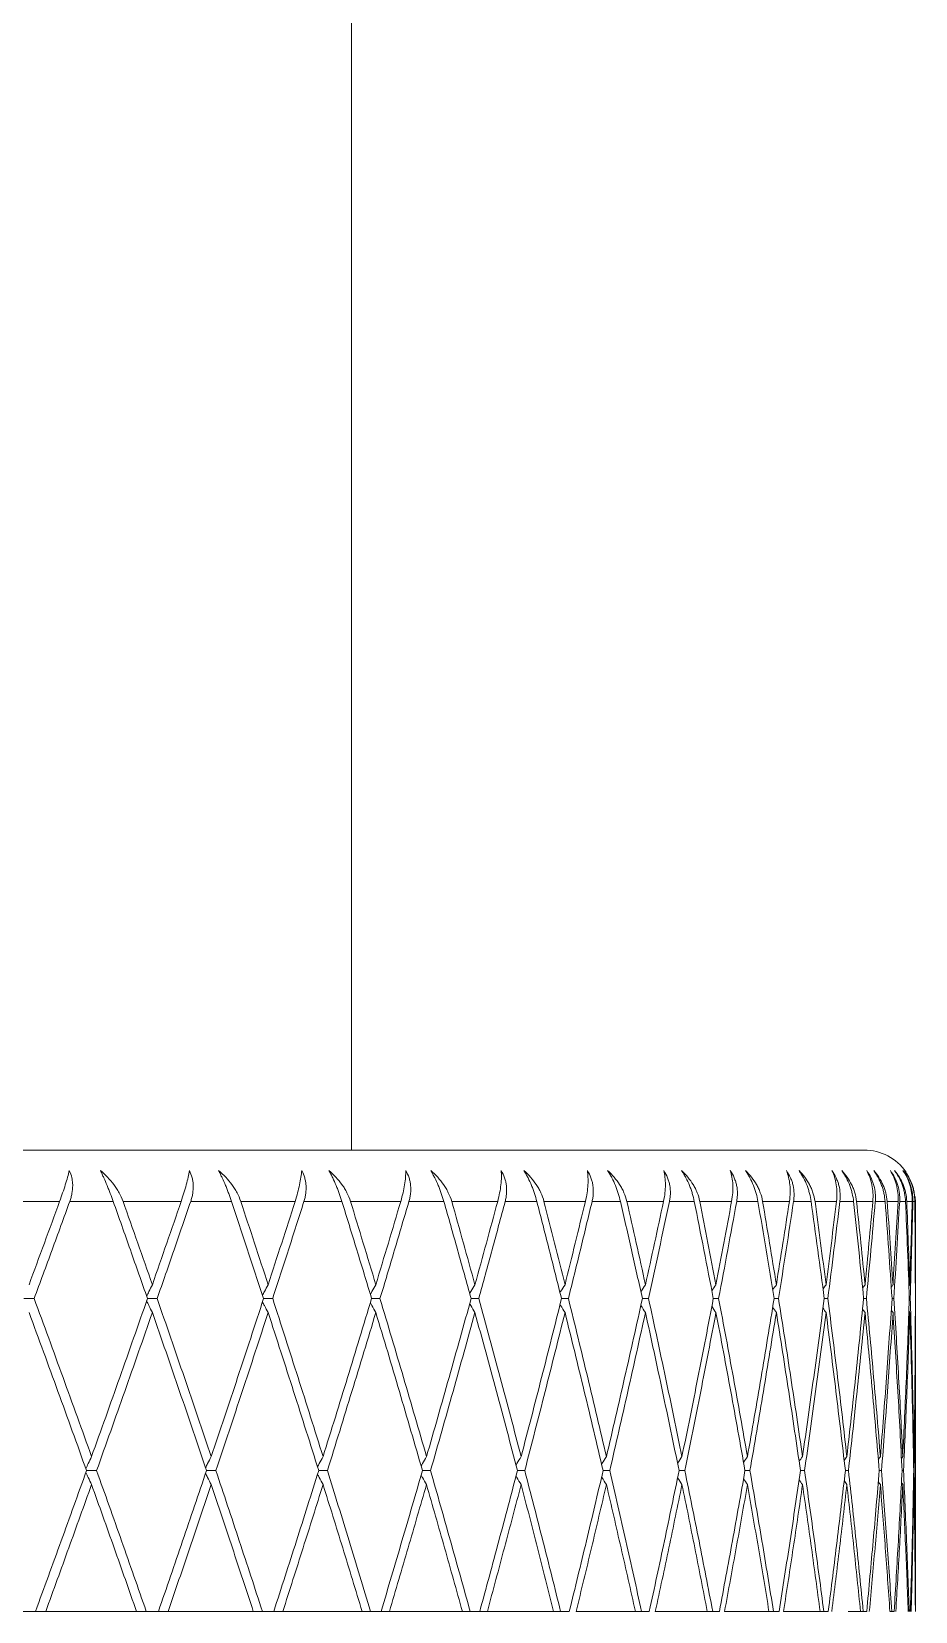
# Model space of a CAD drawing. Extents: x 1661 to 2451, y 0 to 579.
# Drawn here: x 2181.03 to 2189.65, y 273.28 to 288.69 of the extents above; entities that cross this region are included whole.
import ezdxf

# ---------------------------------------------------------------- set-up
doc = ezdxf.new("R2010")
doc.units = 0
doc.header["$LTSCALE"] = 10
doc.header["$MEASUREMENT"] = 0
doc.layers.add('1', color=7, linetype='CONTINUOUS')

msp = doc.modelspace()

# ---------------------------------------------------------------- linework, layer by layer
at = {"layer": '1', "color": 7, "linetype": 'Continuous', "lineweight": 18}
for p, q in [((2184.149, 277.781), (2184.149, 425.281)), ((2189.149, 277.781), (2145.149, 277.781)), ((2189.649, 276.468), (2189.649, 277.281)), ((2189.599, 276.332), (2189.59, 276.332)), ((2189.649, 273.281), (2189.649, 276.196)), ((2189.636, 274.791), (2189.631, 274.784)), ((2189.633, 274.654), (2189.638, 274.654)), ((2189.636, 274.518), (2189.631, 274.525)), ((2181.065, 273.281), (2180.939, 273.281)), ((2182.05, 273.281), (2181.165, 273.281)), ((2182.264, 273.281), (2182.145, 273.281)), ((2183.19, 273.281), (2182.358, 273.281)), ((2183.39, 273.281), (2183.279, 273.281)), ((2184.251, 273.281), (2183.478, 273.281)), ((2184.437, 273.281), (2184.334, 273.281)), ((2185.23, 273.281), (2184.518, 273.281)), ((2185.399, 273.281), (2185.305, 273.281)), ((2186.12, 273.281), (2185.474, 273.281)), ((2186.273, 273.281), (2186.188, 273.281)), ((2186.918, 273.281), (2186.34, 273.281)), ((2187.053, 273.281), (2186.978, 273.281)), ((2187.619, 273.281), (2187.112, 273.281)), ((2187.737, 273.281), (2187.672, 273.281)), ((2188.221, 273.281), (2187.788, 273.281)), ((2188.32, 273.281), (2188.265, 273.281)), ((2188.72, 273.281), (2188.363, 273.281)), ((2188.8, 273.281), (2188.756, 273.281)), ((2189.114, 273.281), (2188.993, 273.281)), ((2189.174, 273.281), (2189.141, 273.281)), ((2189.442, 273.281), (2189.419, 273.281))]:
    msp.add_line(p, q, dxfattribs=at)
for start, end in [(34.8342, 90), (0, 5.085)]:
    msp.add_arc((2189.149, 277.281), 0.5, start, end, dxfattribs=at)
for points, knots in [([(2181.3, 277.281), (2181.311, 277.31), (2181.321, 277.338), (2181.339, 277.392), (2181.348, 277.418), (2181.364, 277.469), (2181.371, 277.493), (2181.384, 277.539), (2181.39, 277.56), (2181.395, 277.581)], [0, 0, 0, 0, 0.25, 0.25, 0.5, 0.5, 0.75, 0.75, 1, 1, 1, 1]), ([(2181.395, 277.581), (2181.406, 277.558), (2181.414, 277.535), (2181.422, 277.498), (2181.424, 277.486), (2181.427, 277.461), (2181.428, 277.448), (2181.428, 277.409), (2181.425, 277.383), (2181.418, 277.345), (2181.415, 277.332), (2181.408, 277.306), (2181.404, 277.293), (2181.399, 277.281)], [0, 0, 0, 0, 0.25, 0.25, 0.375, 0.375, 0.5, 0.5, 0.75, 0.75, 0.875, 0.875, 1, 1, 1, 1]), ([(2181.823, 277.281), (2181.814, 277.306), (2181.804, 277.332), (2181.79, 277.37), (2181.785, 277.383), (2181.774, 277.409), (2181.769, 277.422), (2181.753, 277.461), (2181.743, 277.486), (2181.726, 277.522), (2181.721, 277.534), (2181.71, 277.558), (2181.705, 277.569), (2181.699, 277.581)], [0, 0, 0, 0, 0.25, 0.25, 0.375, 0.375, 0.5, 0.5, 0.75, 0.75, 0.875, 0.875, 1, 1, 1, 1]), ([(2181.699, 277.581), (2181.724, 277.56), (2181.747, 277.539), (2181.791, 277.493), (2181.811, 277.469), (2181.839, 277.432), (2181.848, 277.419), (2181.865, 277.392), (2181.874, 277.379), (2181.896, 277.338), (2181.909, 277.31), (2181.919, 277.281)], [0, 0, 0, 0, 0.25, 0.25, 0.5, 0.5, 0.625, 0.625, 0.75, 0.75, 1, 1, 1, 1]), ([(2182.486, 277.281), (2182.496, 277.31), (2182.505, 277.338), (2182.522, 277.392), (2182.529, 277.418), (2182.543, 277.469), (2182.549, 277.493), (2182.559, 277.539), (2182.563, 277.56), (2182.567, 277.581)], [0, 0, 0, 0, 0.25, 0.25, 0.5, 0.5, 0.75, 0.75, 1, 1, 1, 1]), ([(2182.567, 277.581), (2182.578, 277.558), (2182.587, 277.535), (2182.597, 277.498), (2182.599, 277.486), (2182.602, 277.461), (2182.604, 277.448), (2182.605, 277.409), (2182.603, 277.383), (2182.597, 277.345), (2182.594, 277.332), (2182.587, 277.306), (2182.584, 277.293), (2182.579, 277.281)], [0, 0, 0, 0, 0.25, 0.25, 0.375, 0.375, 0.5, 0.5, 0.75, 0.75, 0.875, 0.875, 1, 1, 1, 1]), ([(2182.977, 277.281), (2182.969, 277.306), (2182.959, 277.332), (2182.945, 277.37), (2182.94, 277.383), (2182.93, 277.409), (2182.925, 277.422), (2182.909, 277.461), (2182.898, 277.486), (2182.881, 277.522), (2182.875, 277.534), (2182.864, 277.558), (2182.858, 277.569), (2182.852, 277.581)], [0, 0, 0, 0, 0.25, 0.25, 0.375, 0.375, 0.5, 0.5, 0.75, 0.75, 0.875, 0.875, 1, 1, 1, 1]), ([(2182.852, 277.581), (2182.876, 277.56), (2182.899, 277.539), (2182.943, 277.493), (2182.963, 277.469), (2182.99, 277.432), (2182.999, 277.419), (2183.016, 277.392), (2183.024, 277.379), (2183.045, 277.338), (2183.058, 277.31), (2183.067, 277.281)], [0, 0, 0, 0, 0.25, 0.25, 0.5, 0.5, 0.625, 0.625, 0.75, 0.75, 1, 1, 1, 1]), ([(2183.597, 277.281), (2183.607, 277.31), (2183.615, 277.338), (2183.629, 277.392), (2183.636, 277.418), (2183.647, 277.469), (2183.651, 277.493), (2183.658, 277.539), (2183.661, 277.56), (2183.663, 277.581)], [0, 0, 0, 0, 0.25, 0.25, 0.5, 0.5, 0.75, 0.75, 1, 1, 1, 1]), ([(2183.663, 277.581), (2183.675, 277.558), (2183.685, 277.535), (2183.695, 277.498), (2183.698, 277.486), (2183.702, 277.461), (2183.704, 277.448), (2183.706, 277.409), (2183.705, 277.383), (2183.7, 277.345), (2183.697, 277.332), (2183.692, 277.306), (2183.688, 277.293), (2183.684, 277.281)], [0, 0, 0, 0, 0.25, 0.25, 0.375, 0.375, 0.5, 0.5, 0.75, 0.75, 0.875, 0.875, 1, 1, 1, 1]), ([(2184.054, 277.281), (2184.046, 277.306), (2184.038, 277.332), (2184.024, 277.37), (2184.019, 277.383), (2184.009, 277.409), (2184.003, 277.422), (2183.987, 277.461), (2183.976, 277.486), (2183.959, 277.522), (2183.953, 277.534), (2183.94, 277.558), (2183.934, 277.569), (2183.928, 277.581)], [0, 0, 0, 0, 0.25, 0.25, 0.375, 0.375, 0.5, 0.5, 0.75, 0.75, 0.875, 0.875, 1, 1, 1, 1]), ([(2183.928, 277.581), (2183.952, 277.56), (2183.975, 277.539), (2184.017, 277.493), (2184.037, 277.469), (2184.064, 277.432), (2184.073, 277.419), (2184.089, 277.392), (2184.096, 277.379), (2184.117, 277.338), (2184.129, 277.31), (2184.138, 277.281)], [0, 0, 0, 0, 0.25, 0.25, 0.5, 0.5, 0.625, 0.625, 0.75, 0.75, 1, 1, 1, 1]), ([(2184.628, 277.281), (2184.637, 277.31), (2184.644, 277.338), (2184.657, 277.392), (2184.662, 277.418), (2184.67, 277.469), (2184.673, 277.493), (2184.677, 277.539), (2184.678, 277.56), (2184.678, 277.581)], [0, 0, 0, 0, 0.25, 0.25, 0.5, 0.5, 0.75, 0.75, 1, 1, 1, 1]), ([(2184.678, 277.581), (2184.691, 277.558), (2184.702, 277.535), (2184.714, 277.498), (2184.717, 277.486), (2184.722, 277.461), (2184.724, 277.448), (2184.727, 277.409), (2184.727, 277.383), (2184.722, 277.345), (2184.72, 277.332), (2184.715, 277.306), (2184.712, 277.293), (2184.708, 277.281)], [0, 0, 0, 0, 0.25, 0.25, 0.375, 0.375, 0.5, 0.5, 0.75, 0.75, 0.875, 0.875, 1, 1, 1, 1]), ([(2185.049, 277.281), (2185.041, 277.306), (2185.033, 277.332), (2185.02, 277.37), (2185.015, 277.383), (2185.005, 277.409), (2185, 277.422), (2184.984, 277.461), (2184.973, 277.486), (2184.954, 277.522), (2184.948, 277.534), (2184.935, 277.558), (2184.929, 277.569), (2184.922, 277.581)], [0, 0, 0, 0, 0.25, 0.25, 0.375, 0.375, 0.5, 0.5, 0.75, 0.75, 0.875, 0.875, 1, 1, 1, 1]), ([(2184.922, 277.581), (2184.946, 277.56), (2184.969, 277.539), (2185.01, 277.493), (2185.029, 277.469), (2185.055, 277.432), (2185.064, 277.419), (2185.079, 277.392), (2185.086, 277.379), (2185.106, 277.338), (2185.117, 277.31), (2185.126, 277.281)], [0, 0, 0, 0, 0.25, 0.25, 0.5, 0.5, 0.625, 0.625, 0.75, 0.75, 1, 1, 1, 1]), ([(2185.574, 277.281), (2185.582, 277.31), (2185.588, 277.338), (2185.599, 277.392), (2185.602, 277.418), (2185.608, 277.469), (2185.61, 277.493), (2185.611, 277.539), (2185.61, 277.56), (2185.608, 277.581)], [0, 0, 0, 0, 0.25, 0.25, 0.5, 0.5, 0.75, 0.75, 1, 1, 1, 1]), ([(2185.608, 277.581), (2185.622, 277.558), (2185.633, 277.535), (2185.646, 277.498), (2185.65, 277.486), (2185.655, 277.461), (2185.658, 277.448), (2185.662, 277.409), (2185.662, 277.383), (2185.659, 277.345), (2185.658, 277.332), (2185.653, 277.306), (2185.65, 277.293), (2185.647, 277.281)], [0, 0, 0, 0, 0.25, 0.25, 0.375, 0.375, 0.5, 0.5, 0.75, 0.75, 0.875, 0.875, 1, 1, 1, 1]), ([(2185.956, 277.281), (2185.949, 277.306), (2185.942, 277.332), (2185.929, 277.37), (2185.924, 277.383), (2185.915, 277.409), (2185.91, 277.422), (2185.894, 277.461), (2185.882, 277.486), (2185.864, 277.522), (2185.857, 277.534), (2185.844, 277.558), (2185.837, 277.569), (2185.83, 277.581)], [0, 0, 0, 0, 0.25, 0.25, 0.375, 0.375, 0.5, 0.5, 0.75, 0.75, 0.875, 0.875, 1, 1, 1, 1]), ([(2185.83, 277.581), (2185.854, 277.56), (2185.875, 277.539), (2185.916, 277.493), (2185.934, 277.469), (2185.959, 277.432), (2185.967, 277.419), (2185.982, 277.392), (2185.989, 277.379), (2186.008, 277.338), (2186.018, 277.31), (2186.026, 277.281)], [0, 0, 0, 0, 0.25, 0.25, 0.5, 0.5, 0.625, 0.625, 0.75, 0.75, 1, 1, 1, 1]), ([(2186.43, 277.281), (2186.437, 277.31), (2186.442, 277.338), (2186.451, 277.392), (2186.453, 277.418), (2186.456, 277.469), (2186.456, 277.493), (2186.454, 277.539), (2186.452, 277.56), (2186.449, 277.581)], [0, 0, 0, 0, 0.25, 0.25, 0.5, 0.5, 0.75, 0.75, 1, 1, 1, 1]), ([(2186.449, 277.581), (2186.463, 277.558), (2186.475, 277.535), (2186.489, 277.498), (2186.493, 277.486), (2186.499, 277.461), (2186.502, 277.448), (2186.507, 277.409), (2186.508, 277.383), (2186.506, 277.345), (2186.505, 277.332), (2186.501, 277.306), (2186.498, 277.293), (2186.495, 277.281)], [0, 0, 0, 0, 0.25, 0.25, 0.375, 0.375, 0.5, 0.5, 0.75, 0.75, 0.875, 0.875, 1, 1, 1, 1]), ([(2186.772, 277.281), (2186.766, 277.306), (2186.759, 277.332), (2186.747, 277.37), (2186.742, 277.383), (2186.733, 277.409), (2186.728, 277.422), (2186.712, 277.461), (2186.7, 277.486), (2186.682, 277.522), (2186.675, 277.534), (2186.661, 277.558), (2186.654, 277.569), (2186.647, 277.581)], [0, 0, 0, 0, 0.25, 0.25, 0.375, 0.375, 0.5, 0.5, 0.75, 0.75, 0.875, 0.875, 1, 1, 1, 1]), ([(2186.647, 277.581), (2186.67, 277.56), (2186.691, 277.539), (2186.73, 277.493), (2186.748, 277.469), (2186.772, 277.432), (2186.78, 277.419), (2186.794, 277.392), (2186.8, 277.379), (2186.818, 277.338), (2186.827, 277.31), (2186.834, 277.281)], [0, 0, 0, 0, 0.25, 0.25, 0.5, 0.5, 0.625, 0.625, 0.75, 0.75, 1, 1, 1, 1]), ([(2187.192, 277.281), (2187.198, 277.31), (2187.203, 277.338), (2187.209, 277.392), (2187.21, 277.418), (2187.21, 277.469), (2187.209, 277.493), (2187.204, 277.539), (2187.2, 277.56), (2187.195, 277.581)], [0, 0, 0, 0, 0.25, 0.25, 0.5, 0.5, 0.75, 0.75, 1, 1, 1, 1]), ([(2187.195, 277.581), (2187.21, 277.558), (2187.222, 277.535), (2187.237, 277.498), (2187.241, 277.486), (2187.248, 277.461), (2187.251, 277.448), (2187.258, 277.409), (2187.26, 277.383), (2187.259, 277.345), (2187.258, 277.332), (2187.254, 277.306), (2187.252, 277.293), (2187.25, 277.281)], [0, 0, 0, 0, 0.25, 0.25, 0.375, 0.375, 0.5, 0.5, 0.75, 0.75, 0.875, 0.875, 1, 1, 1, 1]), ([(2187.492, 277.281), (2187.487, 277.306), (2187.481, 277.332), (2187.469, 277.37), (2187.465, 277.383), (2187.456, 277.409), (2187.451, 277.422), (2187.435, 277.461), (2187.424, 277.486), (2187.404, 277.522), (2187.398, 277.534), (2187.384, 277.558), (2187.376, 277.569), (2187.369, 277.581)], [0, 0, 0, 0, 0.25, 0.25, 0.375, 0.375, 0.5, 0.5, 0.75, 0.75, 0.875, 0.875, 1, 1, 1, 1]), ([(2187.369, 277.581), (2187.391, 277.56), (2187.411, 277.539), (2187.449, 277.493), (2187.466, 277.469), (2187.489, 277.432), (2187.496, 277.419), (2187.509, 277.392), (2187.515, 277.379), (2187.532, 277.338), (2187.54, 277.31), (2187.546, 277.281)], [0, 0, 0, 0, 0.25, 0.25, 0.5, 0.5, 0.625, 0.625, 0.75, 0.75, 1, 1, 1, 1]), ([(2187.856, 277.281), (2187.862, 277.31), (2187.865, 277.338), (2187.869, 277.392), (2187.869, 277.418), (2187.867, 277.469), (2187.864, 277.493), (2187.856, 277.539), (2187.85, 277.56), (2187.843, 277.581)], [0, 0, 0, 0, 0.25, 0.25, 0.5, 0.5, 0.75, 0.75, 1, 1, 1, 1]), ([(2187.843, 277.581), (2187.859, 277.558), (2187.872, 277.535), (2187.887, 277.498), (2187.892, 277.486), (2187.9, 277.461), (2187.903, 277.448), (2187.911, 277.409), (2187.913, 277.383), (2187.913, 277.345), (2187.912, 277.332), (2187.91, 277.306), (2187.908, 277.293), (2187.906, 277.281)], [0, 0, 0, 0, 0.25, 0.25, 0.375, 0.375, 0.5, 0.5, 0.75, 0.75, 0.875, 0.875, 1, 1, 1, 1]), ([(2188.113, 277.281), (2188.109, 277.306), (2188.103, 277.332), (2188.092, 277.37), (2188.088, 277.383), (2188.079, 277.409), (2188.075, 277.422), (2188.059, 277.461), (2188.048, 277.486), (2188.028, 277.522), (2188.022, 277.534), (2188.007, 277.558), (2188, 277.569), (2187.992, 277.581)], [0, 0, 0, 0, 0.25, 0.25, 0.375, 0.375, 0.5, 0.5, 0.75, 0.75, 0.875, 0.875, 1, 1, 1, 1]), ([(2187.992, 277.581), (2188.013, 277.56), (2188.033, 277.539), (2188.069, 277.493), (2188.085, 277.469), (2188.107, 277.432), (2188.113, 277.419), (2188.126, 277.392), (2188.131, 277.379), (2188.147, 277.338), (2188.154, 277.31), (2188.159, 277.281)], [0, 0, 0, 0, 0.25, 0.25, 0.5, 0.5, 0.625, 0.625, 0.75, 0.75, 1, 1, 1, 1]), ([(2188.42, 277.281), (2188.424, 277.31), (2188.427, 277.338), (2188.428, 277.392), (2188.427, 277.418), (2188.422, 277.469), (2188.418, 277.493), (2188.406, 277.539), (2188.399, 277.56), (2188.391, 277.581)], [0, 0, 0, 0, 0.25, 0.25, 0.5, 0.5, 0.75, 0.75, 1, 1, 1, 1]), ([(2188.391, 277.581), (2188.407, 277.558), (2188.42, 277.535), (2188.437, 277.498), (2188.442, 277.486), (2188.45, 277.461), (2188.453, 277.448), (2188.462, 277.409), (2188.465, 277.383), (2188.466, 277.345), (2188.466, 277.332), (2188.464, 277.306), (2188.463, 277.293), (2188.461, 277.281)], [0, 0, 0, 0, 0.25, 0.25, 0.375, 0.375, 0.5, 0.5, 0.75, 0.75, 0.875, 0.875, 1, 1, 1, 1]), ([(2188.632, 277.281), (2188.629, 277.306), (2188.623, 277.332), (2188.613, 277.37), (2188.61, 277.383), (2188.601, 277.409), (2188.597, 277.422), (2188.582, 277.461), (2188.57, 277.486), (2188.551, 277.522), (2188.544, 277.534), (2188.529, 277.558), (2188.522, 277.569), (2188.514, 277.581)], [0, 0, 0, 0, 0.25, 0.25, 0.375, 0.375, 0.5, 0.5, 0.75, 0.75, 0.875, 0.875, 1, 1, 1, 1]), ([(2188.514, 277.581), (2188.534, 277.56), (2188.553, 277.539), (2188.587, 277.493), (2188.602, 277.469), (2188.622, 277.432), (2188.629, 277.419), (2188.64, 277.392), (2188.645, 277.379), (2188.659, 277.338), (2188.666, 277.31), (2188.67, 277.281)], [0, 0, 0, 0, 0.25, 0.25, 0.5, 0.5, 0.625, 0.625, 0.75, 0.75, 1, 1, 1, 1]), ([(2188.88, 277.281), (2188.883, 277.31), (2188.885, 277.338), (2188.884, 277.392), (2188.882, 277.418), (2188.874, 277.469), (2188.868, 277.493), (2188.854, 277.539), (2188.845, 277.56), (2188.835, 277.581)], [0, 0, 0, 0, 0.25, 0.25, 0.5, 0.5, 0.75, 0.75, 1, 1, 1, 1]), ([(2188.835, 277.581), (2188.852, 277.558), (2188.865, 277.535), (2188.882, 277.498), (2188.887, 277.486), (2188.896, 277.461), (2188.9, 277.448), (2188.91, 277.409), (2188.914, 277.383), (2188.916, 277.345), (2188.916, 277.332), (2188.915, 277.306), (2188.914, 277.293), (2188.913, 277.281)], [0, 0, 0, 0, 0.25, 0.25, 0.375, 0.375, 0.5, 0.5, 0.75, 0.75, 0.875, 0.875, 1, 1, 1, 1]), ([(2189.046, 277.281), (2189.044, 277.306), (2189.039, 277.332), (2189.03, 277.37), (2189.027, 277.383), (2189.019, 277.409), (2189.014, 277.422), (2189, 277.461), (2188.989, 277.486), (2188.969, 277.522), (2188.962, 277.534), (2188.947, 277.558), (2188.939, 277.569), (2188.931, 277.581)], [0, 0, 0, 0, 0.25, 0.25, 0.375, 0.375, 0.5, 0.5, 0.75, 0.75, 0.875, 0.875, 1, 1, 1, 1]), ([(2188.931, 277.581), (2188.951, 277.56), (2188.968, 277.539), (2189, 277.493), (2189.015, 277.469), (2189.033, 277.432), (2189.039, 277.419), (2189.05, 277.392), (2189.054, 277.379), (2189.066, 277.338), (2189.072, 277.31), (2189.075, 277.281)], [0, 0, 0, 0, 0.25, 0.25, 0.5, 0.5, 0.625, 0.625, 0.75, 0.75, 1, 1, 1, 1]), ([(2189.234, 277.281), (2189.237, 277.31), (2189.237, 277.338), (2189.234, 277.392), (2189.23, 277.418), (2189.22, 277.469), (2189.213, 277.493), (2189.195, 277.539), (2189.185, 277.56), (2189.174, 277.581)], [0, 0, 0, 0, 0.25, 0.25, 0.5, 0.5, 0.75, 0.75, 1, 1, 1, 1]), ([(2189.174, 277.581), (2189.19, 277.558), (2189.205, 277.535), (2189.222, 277.498), (2189.228, 277.486), (2189.237, 277.461), (2189.241, 277.448), (2189.251, 277.409), (2189.256, 277.383), (2189.259, 277.345), (2189.26, 277.332), (2189.26, 277.306), (2189.259, 277.293), (2189.258, 277.281)], [0, 0, 0, 0, 0.25, 0.25, 0.375, 0.375, 0.5, 0.5, 0.75, 0.75, 0.875, 0.875, 1, 1, 1, 1]), ([(2189.354, 277.281), (2189.352, 277.306), (2189.348, 277.332), (2189.34, 277.37), (2189.337, 277.383), (2189.33, 277.409), (2189.325, 277.422), (2189.311, 277.461), (2189.3, 277.486), (2189.281, 277.522), (2189.274, 277.534), (2189.259, 277.558), (2189.251, 277.569), (2189.243, 277.581)], [0, 0, 0, 0, 0.25, 0.25, 0.375, 0.375, 0.5, 0.5, 0.75, 0.75, 0.875, 0.875, 1, 1, 1, 1]), ([(2189.243, 277.581), (2189.261, 277.56), (2189.278, 277.539), (2189.308, 277.493), (2189.321, 277.469), (2189.338, 277.432), (2189.343, 277.419), (2189.352, 277.392), (2189.357, 277.379), (2189.367, 277.338), (2189.372, 277.31), (2189.374, 277.281)], [0, 0, 0, 0, 0.25, 0.25, 0.5, 0.5, 0.625, 0.625, 0.75, 0.75, 1, 1, 1, 1]), ([(2189.48, 277.281), (2189.482, 277.31), (2189.481, 277.338), (2189.476, 277.392), (2189.471, 277.418), (2189.458, 277.469), (2189.45, 277.493), (2189.43, 277.539), (2189.418, 277.56), (2189.405, 277.581)], [0, 0, 0, 0, 0.25, 0.25, 0.5, 0.5, 0.75, 0.75, 1, 1, 1, 1]), ([(2189.405, 277.581), (2189.422, 277.558), (2189.436, 277.535), (2189.454, 277.498), (2189.46, 277.486), (2189.47, 277.461), (2189.474, 277.448), (2189.486, 277.409), (2189.491, 277.383), (2189.495, 277.345), (2189.496, 277.332), (2189.497, 277.306), (2189.496, 277.293), (2189.496, 277.281)], [0, 0, 0, 0, 0.25, 0.25, 0.375, 0.375, 0.5, 0.5, 0.75, 0.75, 0.875, 0.875, 1, 1, 1, 1]), ([(2189.553, 277.281), (2189.552, 277.306), (2189.549, 277.332), (2189.542, 277.37), (2189.539, 277.383), (2189.532, 277.409), (2189.528, 277.422), (2189.515, 277.461), (2189.504, 277.486), (2189.485, 277.522), (2189.478, 277.534), (2189.463, 277.558), (2189.455, 277.569), (2189.447, 277.581)], [0, 0, 0, 0, 0.25, 0.25, 0.375, 0.375, 0.5, 0.5, 0.75, 0.75, 0.875, 0.875, 1, 1, 1, 1]), ([(2189.447, 277.581), (2189.464, 277.56), (2189.479, 277.539), (2189.507, 277.493), (2189.519, 277.469), (2189.534, 277.432), (2189.539, 277.419), (2189.547, 277.392), (2189.551, 277.379), (2189.56, 277.338), (2189.564, 277.31), (2189.565, 277.281)], [0, 0, 0, 0, 0.25, 0.25, 0.5, 0.5, 0.625, 0.625, 0.75, 0.75, 1, 1, 1, 1]), ([(2189.618, 277.281), (2189.619, 277.31), (2189.617, 277.338), (2189.609, 277.392), (2189.603, 277.418), (2189.588, 277.469), (2189.578, 277.493), (2189.555, 277.539), (2189.543, 277.56), (2189.528, 277.581)], [0, 0, 0, 0, 0.25, 0.25, 0.5, 0.5, 0.75, 0.75, 1, 1, 1, 1]), ([(2189.528, 277.581), (2189.545, 277.558), (2189.559, 277.535), (2189.578, 277.498), (2189.584, 277.486), (2189.594, 277.461), (2189.599, 277.448), (2189.611, 277.409), (2189.616, 277.383), (2189.622, 277.345), (2189.623, 277.332), (2189.625, 277.306), (2189.625, 277.293), (2189.624, 277.281)], [0, 0, 0, 0, 0.25, 0.25, 0.375, 0.375, 0.5, 0.5, 0.75, 0.75, 0.875, 0.875, 1, 1, 1, 1]), ([(2189.644, 277.281), (2189.643, 277.306), (2189.641, 277.332), (2189.635, 277.37), (2189.632, 277.383), (2189.626, 277.409), (2189.622, 277.422), (2189.609, 277.461), (2189.599, 277.486), (2189.58, 277.522), (2189.573, 277.534), (2189.558, 277.558), (2189.55, 277.569), (2189.542, 277.581)], [0, 0, 0, 0, 0.25, 0.25, 0.375, 0.375, 0.5, 0.5, 0.75, 0.75, 0.875, 0.875, 1, 1, 1, 1]), ([(2189.542, 277.581), (2189.558, 277.56), (2189.572, 277.539), (2189.597, 277.493), (2189.608, 277.469), (2189.621, 277.432), (2189.626, 277.419), (2189.633, 277.392), (2189.636, 277.379), (2189.643, 277.338), (2189.646, 277.31), (2189.646, 277.281)], [0, 0, 0, 0, 0.25, 0.25, 0.5, 0.5, 0.625, 0.625, 0.75, 0.75, 1, 1, 1, 1]), ([(2182.149, 276.355), (2182.157, 276.37), (2182.175, 276.408), (2182.194, 276.445), (2182.205, 276.468)], [0, 0, 0, 0, 0.397556, 1, 1, 1, 1]), ([(2183.28, 276.364), (2183.286, 276.376), (2183.304, 276.411), (2183.323, 276.445), (2183.335, 276.468)], [0, 0, 0, 0, 0.344921, 1, 1, 1, 1]), ([(2184.332, 276.373), (2184.337, 276.382), (2184.355, 276.414), (2184.373, 276.445), (2184.385, 276.468)], [0, 0, 0, 0, 0.283954, 1, 1, 1, 1]), ([(2185.301, 276.382), (2185.305, 276.388), (2185.322, 276.417), (2185.339, 276.445), (2185.352, 276.468)], [0, 0, 0, 0, 0.21213, 1, 1, 1, 1]), ([(2186.182, 276.39), (2186.184, 276.394), (2186.2, 276.42), (2186.216, 276.445), (2186.231, 276.468)], [0, 0, 0, 0, 0.125496, 1, 1, 1, 1]), ([(2186.971, 276.399), (2186.971, 276.399), (2186.986, 276.422), (2187.001, 276.445), (2187.016, 276.468)], [0, 0, 0, 0, 0.016924, 1, 1, 1, 1]), ([(2181.052, 276.332), (2181.033, 276.332), (2181, 276.332), (2180.966, 276.332), (2180.952, 276.332)], [0, 0, 0, 0, 0.556231, 1, 1, 1, 1]), ([(2182.149, 276.309), (2182.157, 276.294), (2182.175, 276.256), (2182.194, 276.219), (2182.205, 276.196)], [0, 0, 0, 0, 0.397558, 1, 1, 1, 1]), ([(2182.252, 276.332), (2182.233, 276.332), (2182.202, 276.332), (2182.17, 276.332), (2182.158, 276.332)], [0, 0, 0, 0, 0.60292, 1, 1, 1, 1]), ([(2183.28, 276.3), (2183.286, 276.288), (2183.304, 276.253), (2183.323, 276.219), (2183.335, 276.196)], [0, 0, 0, 0, 0.344936, 1, 1, 1, 1]), ([(2183.379, 276.332), (2183.359, 276.332), (2183.33, 276.332), (2183.3, 276.332), (2183.29, 276.332)], [0, 0, 0, 0, 0.655884, 1, 1, 1, 1]), ([(2184.332, 276.291), (2184.337, 276.282), (2184.355, 276.251), (2184.373, 276.219), (2184.385, 276.196)], [0, 0, 0, 0, 0.284402, 1, 1, 1, 1]), ([(2184.426, 276.332), (2184.407, 276.332), (2184.379, 276.332), (2184.352, 276.332), (2184.344, 276.332)], [0, 0, 0, 0, 0.717119, 1, 1, 1, 1]), ([(2185.301, 276.283), (2185.305, 276.276), (2185.322, 276.248), (2185.339, 276.219), (2185.352, 276.196)], [0, 0, 0, 0, 0.212832, 1, 1, 1, 1]), ([(2185.39, 276.332), (2185.37, 276.332), (2185.345, 276.332), (2185.32, 276.332), (2185.315, 276.332)], [0, 0, 0, 0, 0.789484, 1, 1, 1, 1]), ([(2186.182, 276.274), (2186.184, 276.271), (2186.2, 276.245), (2186.216, 276.219), (2186.231, 276.196)], [0, 0, 0, 0, 0.126232, 1, 1, 1, 1]), ([(2186.264, 276.332), (2186.245, 276.332), (2186.222, 276.332), (2186.199, 276.332), (2186.197, 276.332)], [0, 0, 0, 0, 0.877247, 1, 1, 1, 1]), ([(2186.971, 276.265), (2186.971, 276.265), (2186.986, 276.242), (2187.001, 276.219), (2187.016, 276.196)], [0, 0, 0, 0, 0.018101, 1, 1, 1, 1]), ([(2187.046, 276.332), (2187.026, 276.332), (2187.006, 276.332), (2186.986, 276.332), (2186.986, 276.332)], [0, 0, 0, 0, 0.987137, 1, 1, 1, 1]), ([(2181.612, 274.791), (2181.601, 274.768), (2181.583, 274.729), (2181.564, 274.69), (2181.557, 274.673)], [0, 0, 0, 0, 0.578621, 1, 1, 1, 1]), ([(2181.563, 274.654), (2181.577, 274.654), (2181.61, 274.654), (2181.642, 274.654), (2181.661, 274.654)], [0, 0, 0, 0, 0.420933, 1, 1, 1, 1]), ([(2182.779, 274.791), (2182.768, 274.768), (2182.749, 274.732), (2182.731, 274.696), (2182.724, 274.682)], [0, 0, 0, 0, 0.627896, 1, 1, 1, 1]), ([(2182.733, 274.654), (2182.745, 274.654), (2182.775, 274.654), (2182.806, 274.654), (2182.825, 274.654)], [0, 0, 0, 0, 0.371277, 1, 1, 1, 1]), ([(2183.87, 274.791), (2183.858, 274.768), (2183.84, 274.735), (2183.822, 274.702), (2183.816, 274.691)], [0, 0, 0, 0, 0.684228, 1, 1, 1, 1]), ([(2183.828, 274.654), (2183.836, 274.654), (2183.865, 274.654), (2183.893, 274.654), (2183.913, 274.654)], [0, 0, 0, 0, 0.31445, 1, 1, 1, 1]), ([(2184.88, 274.791), (2184.867, 274.768), (2184.849, 274.738), (2184.832, 274.707), (2184.827, 274.7)], [0, 0, 0, 0, 0.749939, 1, 1, 1, 1]), ([(2184.84, 274.654), (2184.847, 274.654), (2184.873, 274.654), (2184.899, 274.654), (2184.919, 274.654)], [0, 0, 0, 0, 0.248051, 1, 1, 1, 1]), ([(2185.803, 274.791), (2185.789, 274.768), (2185.772, 274.741), (2185.756, 274.713), (2185.753, 274.708)], [0, 0, 0, 0, 0.828417, 1, 1, 1, 1]), ([(2185.767, 274.654), (2185.771, 274.654), (2185.795, 274.654), (2185.819, 274.654), (2185.838, 274.654)], [0, 0, 0, 0, 0.168592, 1, 1, 1, 1]), ([(2186.635, 274.791), (2186.621, 274.768), (2186.605, 274.743), (2186.589, 274.719), (2186.588, 274.717)], [0, 0, 0, 0, 0.924751, 1, 1, 1, 1]), ([(2186.603, 274.654), (2186.605, 274.654), (2186.626, 274.654), (2186.647, 274.654), (2186.667, 274.654)], [0, 0, 0, 0, 0.070769, 1, 1, 1, 1]), ([(2181.612, 274.518), (2181.601, 274.541), (2181.583, 274.58), (2181.564, 274.619), (2181.557, 274.636)], [0, 0, 0, 0, 0.578755, 1, 1, 1, 1]), ([(2182.779, 274.518), (2182.768, 274.541), (2182.749, 274.577), (2182.731, 274.613), (2182.724, 274.627)], [0, 0, 0, 0, 0.628129, 1, 1, 1, 1]), ([(2183.87, 274.518), (2183.858, 274.541), (2183.84, 274.574), (2183.822, 274.607), (2183.816, 274.618)], [0, 0, 0, 0, 0.68461, 1, 1, 1, 1]), ([(2184.88, 274.518), (2184.867, 274.541), (2184.849, 274.571), (2184.832, 274.601), (2184.827, 274.609)], [0, 0, 0, 0, 0.750507, 1, 1, 1, 1]), ([(2185.803, 274.518), (2185.789, 274.541), (2185.772, 274.568), (2185.756, 274.596), (2185.753, 274.6)], [0, 0, 0, 0, 0.82923, 1, 1, 1, 1]), ([(2186.635, 274.518), (2186.621, 274.541), (2186.605, 274.565), (2186.589, 274.59), (2186.588, 274.592)], [0, 0, 0, 0, 0.925954, 1, 1, 1, 1]), ([(2181.165, 273.281), (2181.146, 273.281), (2181.113, 273.281), (2181.08, 273.281), (2181.065, 273.281)], [0, 0, 0, 0, 0.560538, 1, 1, 1, 1]), ([(2182.145, 273.281), (2182.126, 273.281), (2182.095, 273.281), (2182.063, 273.281), (2182.05, 273.281)], [0, 0, 0, 0, 0.5987, 1, 1, 1, 1]), ([(2182.358, 273.281), (2182.339, 273.281), (2182.308, 273.281), (2182.277, 273.281), (2182.264, 273.281)], [0, 0, 0, 0, 0.607775, 1, 1, 1, 1]), ([(2183.279, 273.281), (2183.26, 273.281), (2183.23, 273.281), (2183.2, 273.281), (2183.19, 273.281)], [0, 0, 0, 0, 0.65107, 1, 1, 1, 1]), ([(2183.478, 273.281), (2183.459, 273.281), (2183.429, 273.281), (2183.4, 273.281), (2183.39, 273.281)], [0, 0, 0, 0, 0.661457, 1, 1, 1, 1]), ([(2184.334, 273.281), (2184.314, 273.281), (2184.287, 273.281), (2184.259, 273.281), (2184.251, 273.281)], [0, 0, 0, 0, 0.711487, 1, 1, 1, 1]), ([(2184.518, 273.281), (2184.499, 273.281), (2184.471, 273.281), (2184.444, 273.281), (2184.437, 273.281)], [0, 0, 0, 0, 0.723624, 1, 1, 1, 1]), ([(2185.305, 273.281), (2185.285, 273.281), (2185.26, 273.281), (2185.235, 273.281), (2185.23, 273.281)], [0, 0, 0, 0, 0.782743, 1, 1, 1, 1]), ([(2185.474, 273.281), (2185.454, 273.281), (2185.429, 273.281), (2185.404, 273.281), (2185.399, 273.281)], [0, 0, 0, 0, 0.797246, 1, 1, 1, 1]), ([(2186.188, 273.281), (2186.168, 273.281), (2186.146, 273.281), (2186.123, 273.281), (2186.12, 273.281)], [0, 0, 0, 0, 0.868951, 1, 1, 1, 1]), ([(2186.978, 273.281), (2186.958, 273.281), (2186.938, 273.281), (2186.918, 273.281), (2186.918, 273.281)], [0, 0, 0, 0, 0.976538, 1, 1, 1, 1])]:
    msp.add_open_spline(points, degree=3, knots=knots, dxfattribs=at)
at = {"layer": '1', "color": 7, "linetype": 'Continuous', "lineweight": 13}
for points, weights in [([(2181.3, 277.281), (2181.004, 277.281), (2180.699, 277.281)], [1, 0.999856305361, 1]), ([(2181.823, 277.281), (2181.613, 277.281), (2181.399, 277.281)], [1, 0.9999245188, 1]), ([(2182.486, 277.281), (2182.207, 277.281), (2181.919, 277.281)], [1, 0.999856305361, 1]), ([(2182.977, 277.281), (2182.78, 277.281), (2182.579, 277.281)], [1, 0.9999245188, 1]), ([(2183.597, 277.281), (2183.337, 277.281), (2183.067, 277.281)], [1, 0.999856305361, 1]), ([(2184.054, 277.281), (2183.872, 277.281), (2183.684, 277.281)], [1, 0.999924518799, 1]), ([(2184.628, 277.281), (2184.388, 277.281), (2184.138, 277.281)], [1, 0.999856305361, 1]), ([(2185.049, 277.281), (2184.881, 277.281), (2184.708, 277.281)], [1, 0.9999245188, 1]), ([(2185.574, 277.281), (2185.355, 277.281), (2185.126, 277.281)], [1, 0.999856305361, 1]), ([(2185.956, 277.281), (2185.804, 277.281), (2185.647, 277.281)], [1, 0.9999245188, 1]), ([(2186.43, 277.281), (2186.233, 277.281), (2186.026, 277.281)], [1, 0.999856305361, 1]), ([(2186.772, 277.281), (2186.637, 277.281), (2186.495, 277.281)], [1, 0.9999245188, 1]), ([(2187.192, 277.281), (2187.019, 277.281), (2186.834, 277.281)], [1, 0.999856305361, 1]), ([(2187.492, 277.281), (2187.374, 277.281), (2187.25, 277.281)], [1, 0.999924518799, 1]), ([(2187.856, 277.281), (2187.707, 277.281), (2187.546, 277.281)], [1, 0.999856305361, 1]), ([(2188.113, 277.281), (2188.013, 277.281), (2187.906, 277.281)], [1, 0.9999245188, 1]), ([(2188.42, 277.281), (2188.296, 277.281), (2188.159, 277.281)], [1, 0.999856305361, 1]), ([(2188.632, 277.281), (2188.55, 277.281), (2188.461, 277.281)], [1, 0.9999245188, 1]), ([(2188.88, 277.281), (2188.781, 277.281), (2188.67, 277.281)], [1, 0.999856305361, 1]), ([(2189.046, 277.281), (2188.983, 277.281), (2188.913, 277.281)], [1, 0.9999245188, 1]), ([(2189.234, 277.281), (2189.161, 277.281), (2189.075, 277.281)], [1, 0.999856305361, 1]), ([(2189.354, 277.281), (2189.309, 277.281), (2189.258, 277.281)], [1, 0.9999245188, 1]), ([(2189.48, 277.281), (2189.434, 277.281), (2189.374, 277.281)], [1, 0.999856305361, 1]), ([(2189.553, 277.281), (2189.528, 277.281), (2189.496, 277.281)], [1, 0.9999245188, 1]), ([(2189.618, 277.281), (2189.598, 277.281), (2189.565, 277.281)], [1, 0.999856305361, 1]), ([(2189.644, 277.281), (2189.637, 277.281), (2189.624, 277.281)], [1, 0.9999245188, 1])]:
    msp.add_rational_spline(points, weights, degree=2, dxfattribs=at)
at = {"layer": '1', "color": 7, "linetype": 'Continuous', "lineweight": 18}
for points in [[(2181.002, 276.468), (2181.052, 276.604), (2181.152, 276.875), (2181.251, 277.145), (2181.3, 277.281)], [(2181.399, 277.281), (2181.342, 277.123), (2181.227, 276.807), (2181.11, 276.49), (2181.052, 276.332)], [(2182.158, 276.332), (2182.102, 276.49), (2181.991, 276.807), (2181.879, 277.123), (2181.823, 277.281)], [(2181.919, 277.281), (2181.967, 277.145), (2182.063, 276.875), (2182.158, 276.604), (2182.205, 276.468)], [(2182.205, 276.468), (2182.252, 276.604), (2182.346, 276.875), (2182.44, 277.145), (2182.486, 277.281)], [(2182.579, 277.281), (2182.525, 277.123), (2182.417, 276.807), (2182.307, 276.49), (2182.252, 276.332)], [(2183.29, 276.332), (2183.239, 276.49), (2183.135, 276.807), (2183.03, 277.123), (2182.977, 277.281)], [(2183.067, 277.281), (2183.112, 277.145), (2183.202, 276.875), (2183.29, 276.604), (2183.335, 276.468)], [(2183.335, 276.468), (2183.379, 276.604), (2183.467, 276.875), (2183.554, 277.145), (2183.597, 277.281)], [(2183.684, 277.281), (2183.634, 277.123), (2183.533, 276.807), (2183.43, 276.49), (2183.379, 276.332)], [(2184.344, 276.332), (2184.297, 276.49), (2184.2, 276.807), (2184.103, 277.123), (2184.054, 277.281)], [(2184.138, 277.281), (2184.18, 277.145), (2184.262, 276.875), (2184.345, 276.604), (2184.385, 276.468)], [(2184.385, 276.468), (2184.426, 276.604), (2184.508, 276.875), (2184.588, 277.145), (2184.628, 277.281)], [(2184.708, 277.281), (2184.662, 277.123), (2184.568, 276.807), (2184.474, 276.49), (2184.426, 276.332)], [(2185.315, 276.332), (2185.271, 276.49), (2185.183, 276.807), (2185.094, 277.123), (2185.049, 277.281)], [(2185.126, 277.281), (2185.164, 277.145), (2185.24, 276.875), (2185.315, 276.604), (2185.352, 276.468)], [(2185.352, 276.468), (2185.39, 276.604), (2185.464, 276.875), (2185.537, 277.145), (2185.574, 277.281)], [(2185.647, 277.281), (2185.605, 277.123), (2185.52, 276.807), (2185.433, 276.49), (2185.39, 276.332)], [(2186.197, 276.332), (2186.157, 276.49), (2186.078, 276.807), (2185.997, 277.123), (2185.956, 277.281)], [(2186.026, 277.281), (2186.06, 277.145), (2186.129, 276.875), (2186.197, 276.604), (2186.231, 276.468)], [(2186.231, 276.468), (2186.264, 276.604), (2186.331, 276.875), (2186.397, 277.145), (2186.43, 277.281)], [(2186.495, 277.281), (2186.457, 277.123), (2186.381, 276.807), (2186.303, 276.49), (2186.264, 276.332)], [(2186.986, 276.332), (2186.951, 276.49), (2186.88, 276.807), (2186.808, 277.123), (2186.772, 277.281)], [(2186.834, 277.281), (2186.865, 277.145), (2186.926, 276.875), (2186.986, 276.604), (2187.016, 276.468)], [(2187.016, 276.468), (2187.046, 276.604), (2187.105, 276.875), (2187.163, 277.145), (2187.192, 277.281)], [(2187.25, 277.281), (2187.216, 277.123), (2187.149, 276.807), (2187.08, 276.49), (2187.046, 276.332)], [(2187.678, 276.332), (2187.648, 276.49), (2187.586, 276.807), (2187.524, 277.123), (2187.492, 277.281)], [(2187.546, 277.281), (2187.573, 277.145), (2187.626, 276.875), (2187.678, 276.604), (2187.704, 276.468)], [(2187.704, 276.468), (2187.73, 276.604), (2187.781, 276.875), (2187.832, 277.145), (2187.856, 277.281)], [(2187.906, 277.281), (2187.877, 277.123), (2187.819, 276.807), (2187.76, 276.49), (2187.73, 276.332)], [(2188.271, 276.332), (2188.245, 276.49), (2188.193, 276.807), (2188.14, 277.123), (2188.113, 277.281)], [(2188.159, 277.281), (2188.182, 277.145), (2188.227, 276.875), (2188.271, 276.604), (2188.293, 276.468)], [(2188.293, 276.468), (2188.314, 276.604), (2188.357, 276.875), (2188.399, 277.145), (2188.42, 277.281)], [(2188.461, 277.281), (2188.437, 277.123), (2188.389, 276.807), (2188.339, 276.49), (2188.314, 276.332)], [(2188.76, 276.332), (2188.74, 276.49), (2188.698, 276.807), (2188.654, 277.123), (2188.632, 277.281)], [(2188.67, 277.281), (2188.688, 277.145), (2188.725, 276.875), (2188.76, 276.604), (2188.778, 276.468)], [(2188.778, 276.468), (2188.795, 276.604), (2188.83, 276.875), (2188.863, 277.145), (2188.88, 277.281)], [(2188.913, 277.281), (2188.894, 277.123), (2188.855, 276.807), (2188.816, 276.49), (2188.795, 276.332)], [(2189.144, 276.332), (2189.129, 276.49), (2189.097, 276.807), (2189.063, 277.123), (2189.046, 277.281)], [(2189.075, 277.281), (2189.09, 277.145), (2189.118, 276.875), (2189.145, 276.604), (2189.158, 276.468)], [(2189.158, 276.468), (2189.171, 276.604), (2189.197, 276.875), (2189.222, 277.145), (2189.234, 277.281)], [(2189.258, 277.281), (2189.244, 277.123), (2189.216, 276.807), (2189.186, 276.49), (2189.171, 276.332)], [(2189.422, 276.332), (2189.411, 276.49), (2189.389, 276.807), (2189.366, 277.123), (2189.354, 277.281)], [(2189.374, 277.281), (2189.384, 277.145), (2189.403, 276.875), (2189.422, 276.604), (2189.431, 276.468)], [(2189.431, 276.468), (2189.439, 276.604), (2189.457, 276.875), (2189.473, 277.145), (2189.48, 277.281)], [(2189.496, 277.281), (2189.487, 277.123), (2189.469, 276.807), (2189.449, 276.49), (2189.439, 276.332)], [(2189.59, 276.332), (2189.585, 276.491), (2189.573, 276.807), (2189.56, 277.123), (2189.553, 277.281)], [(2189.565, 277.281), (2189.57, 277.145), (2189.581, 276.875), (2189.59, 276.604), (2189.595, 276.468)], [(2189.595, 276.468), (2189.599, 276.604), (2189.607, 276.875), (2189.615, 277.145), (2189.618, 277.281)], [(2189.624, 277.281), (2189.621, 277.123), (2189.613, 276.807), (2189.604, 276.49), (2189.599, 276.332)], [(2189.649, 276.332), (2189.649, 276.49), (2189.648, 276.807), (2189.645, 277.123), (2189.644, 277.281)], [(2189.646, 277.281), (2189.647, 277.145), (2189.649, 276.875), (2189.649, 276.604), (2189.649, 276.468)], [(2187.664, 276.408), (2187.677, 276.428), (2187.691, 276.448), (2187.704, 276.468)], [(2188.257, 276.417), (2188.269, 276.434), (2188.281, 276.451), (2188.293, 276.468)], [(2188.748, 276.426), (2188.758, 276.44), (2188.768, 276.454), (2188.778, 276.468)], [(2189.134, 276.435), (2189.142, 276.446), (2189.15, 276.457), (2189.158, 276.468)], [(2189.414, 276.445), (2189.419, 276.453), (2189.425, 276.46), (2189.431, 276.468)], [(2189.586, 276.456), (2189.589, 276.46), (2189.592, 276.464), (2189.595, 276.468)], [(2181.563, 274.654), (2181.471, 274.912), (2181.285, 275.426), (2181.097, 275.94), (2181.002, 276.196)], [(2181.052, 276.332), (2181.147, 276.076), (2181.334, 275.562), (2181.52, 275.048), (2181.612, 274.791)], [(2181.612, 274.791), (2181.704, 275.048), (2181.887, 275.562), (2182.068, 276.076), (2182.158, 276.332)], [(2182.205, 276.196), (2182.116, 275.94), (2181.936, 275.426), (2181.753, 274.912), (2181.661, 274.654)], [(2182.733, 274.654), (2182.647, 274.912), (2182.472, 275.426), (2182.294, 275.94), (2182.205, 276.196)], [(2182.252, 276.332), (2182.341, 276.076), (2182.518, 275.562), (2182.693, 275.048), (2182.779, 274.791)], [(2182.779, 274.791), (2182.866, 275.048), (2183.038, 275.562), (2183.207, 276.076), (2183.29, 276.332)], [(2183.335, 276.196), (2183.251, 275.94), (2183.083, 275.426), (2182.911, 274.912), (2182.825, 274.654)], [(2183.828, 274.654), (2183.747, 274.912), (2183.584, 275.426), (2183.418, 275.94), (2183.335, 276.196)], [(2183.379, 276.332), (2183.462, 276.076), (2183.627, 275.562), (2183.79, 275.048), (2183.87, 274.791)], [(2183.87, 274.791), (2183.951, 275.048), (2184.11, 275.562), (2184.267, 276.076), (2184.344, 276.332)], [(2184.385, 276.196), (2184.308, 275.94), (2184.152, 275.426), (2183.993, 274.912), (2183.913, 274.654)], [(2184.84, 274.654), (2184.766, 274.912), (2184.616, 275.426), (2184.463, 275.94), (2184.385, 276.196)], [(2184.426, 276.332), (2184.503, 276.076), (2184.656, 275.563), (2184.806, 275.048), (2184.88, 274.791)], [(2184.88, 274.791), (2184.954, 275.048), (2185.1, 275.562), (2185.244, 276.076), (2185.315, 276.332)], [(2185.352, 276.196), (2185.282, 275.94), (2185.139, 275.426), (2184.993, 274.912), (2184.919, 274.654)], [(2185.767, 274.654), (2185.7, 274.912), (2185.563, 275.426), (2185.423, 275.94), (2185.352, 276.196)], [(2185.39, 276.332), (2185.46, 276.076), (2185.599, 275.562), (2185.736, 275.048), (2185.803, 274.791)], [(2185.803, 274.791), (2185.87, 275.048), (2186.003, 275.562), (2186.133, 276.076), (2186.197, 276.332)], [(2186.231, 276.196), (2186.167, 275.94), (2186.038, 275.426), (2185.905, 274.912), (2185.838, 274.654)], [(2186.603, 274.654), (2186.543, 274.912), (2186.42, 275.426), (2186.294, 275.94), (2186.231, 276.196)], [(2186.264, 276.332), (2186.328, 276.076), (2186.453, 275.562), (2186.575, 275.048), (2186.635, 274.791)], [(2186.635, 274.791), (2186.695, 275.048), (2186.814, 275.562), (2186.929, 276.076), (2186.986, 276.332)], [(2187.016, 276.196), (2186.959, 275.94), (2186.845, 275.426), (2186.727, 274.912), (2186.667, 274.654)], [(2187.344, 274.654), (2187.291, 274.912), (2187.183, 275.426), (2187.072, 275.94), (2187.016, 276.196)], [(2187.046, 276.332), (2187.102, 276.076), (2187.212, 275.562), (2187.32, 275.048), (2187.372, 274.791)], [(2187.372, 274.791), (2187.425, 275.048), (2187.529, 275.562), (2187.629, 276.076), (2187.678, 276.332)], [(2187.704, 276.196), (2187.655, 275.94), (2187.556, 275.426), (2187.453, 274.912), (2187.4, 274.654)], [(2187.664, 276.257), (2187.677, 276.237), (2187.691, 276.216), (2187.704, 276.196)], [(2187.73, 276.332), (2187.713, 276.332), (2187.696, 276.332), (2187.678, 276.332)], [(2187.987, 274.654), (2187.942, 274.912), (2187.849, 275.426), (2187.753, 275.94), (2187.704, 276.196)], [(2187.73, 276.332), (2187.779, 276.076), (2187.874, 275.562), (2187.966, 275.048), (2188.011, 274.791)], [(2188.011, 274.791), (2188.056, 275.048), (2188.145, 275.562), (2188.229, 276.076), (2188.271, 276.332)], [(2188.293, 276.196), (2188.251, 275.94), (2188.167, 275.426), (2188.08, 274.912), (2188.035, 274.654)], [(2188.257, 276.248), (2188.269, 276.231), (2188.281, 276.213), (2188.293, 276.196)], [(2188.314, 276.332), (2188.3, 276.332), (2188.285, 276.332), (2188.271, 276.332)], [(2188.528, 274.654), (2188.491, 274.912), (2188.414, 275.426), (2188.334, 275.94), (2188.293, 276.196)], [(2188.314, 276.332), (2188.355, 276.076), (2188.435, 275.562), (2188.511, 275.048), (2188.548, 274.791)], [(2188.548, 274.791), (2188.585, 275.048), (2188.658, 275.562), (2188.727, 276.076), (2188.76, 276.332)], [(2188.778, 276.196), (2188.745, 275.94), (2188.677, 275.426), (2188.605, 274.912), (2188.568, 274.654)], [(2188.748, 276.239), (2188.758, 276.225), (2188.768, 276.21), (2188.778, 276.196)], [(2188.795, 276.332), (2188.784, 276.332), (2188.772, 276.332), (2188.76, 276.332)], [(2188.966, 274.654), (2188.936, 274.912), (2188.875, 275.426), (2188.811, 275.94), (2188.778, 276.196)], [(2188.795, 276.332), (2188.828, 276.076), (2188.892, 275.562), (2188.952, 275.048), (2188.981, 274.791)], [(2188.981, 274.791), (2189.01, 275.048), (2189.067, 275.562), (2189.119, 276.076), (2189.144, 276.332)], [(2189.158, 276.196), (2189.133, 275.94), (2189.081, 275.426), (2189.025, 274.912), (2188.996, 274.654)], [(2189.134, 276.229), (2189.142, 276.218), (2189.15, 276.207), (2189.158, 276.196)], [(2189.171, 276.332), (2189.162, 276.332), (2189.153, 276.332), (2189.144, 276.332)], [(2189.297, 274.654), (2189.275, 274.912), (2189.231, 275.426), (2189.183, 275.94), (2189.158, 276.196)], [(2189.171, 276.332), (2189.196, 276.076), (2189.243, 275.562), (2189.287, 275.048), (2189.308, 274.791)], [(2189.308, 274.791), (2189.329, 275.048), (2189.368, 275.562), (2189.404, 276.076), (2189.422, 276.332)], [(2189.431, 276.196), (2189.414, 275.94), (2189.378, 275.426), (2189.339, 274.912), (2189.319, 274.654)], [(2189.414, 276.219), (2189.419, 276.212), (2189.425, 276.204), (2189.431, 276.196)], [(2189.439, 276.332), (2189.433, 276.332), (2189.427, 276.332), (2189.422, 276.332)], [(2189.519, 274.654), (2189.507, 274.912), (2189.479, 275.426), (2189.447, 275.94), (2189.431, 276.196)], [(2189.439, 276.332), (2189.456, 276.076), (2189.487, 275.562), (2189.514, 275.048), (2189.526, 274.791)], [(2189.526, 274.791), (2189.539, 275.048), (2189.562, 275.562), (2189.581, 276.076), (2189.59, 276.332)], [(2189.595, 276.196), (2189.586, 275.94), (2189.568, 275.426), (2189.545, 274.912), (2189.533, 274.654)], [(2189.586, 276.209), (2189.589, 276.205), (2189.592, 276.2), (2189.595, 276.196)], [(2189.633, 274.654), (2189.629, 274.912), (2189.618, 275.426), (2189.603, 275.94), (2189.595, 276.196)], [(2189.599, 276.332), (2189.607, 276.076), (2189.621, 275.562), (2189.632, 275.048), (2189.636, 274.791)], [(2189.636, 274.791), (2189.64, 275.048), (2189.646, 275.562), (2189.649, 276.076), (2189.649, 276.332)], [(2189.649, 276.196), (2189.649, 275.94), (2189.648, 275.426), (2189.642, 274.912), (2189.638, 274.654)], [(2181.065, 273.281), (2181.149, 273.51), (2181.316, 273.968), (2181.481, 274.426), (2181.563, 274.654)], [(2181.661, 274.654), (2181.743, 274.426), (2181.905, 273.968), (2182.066, 273.51), (2182.145, 273.281)], [(2182.264, 273.281), (2182.344, 273.51), (2182.501, 273.968), (2182.656, 274.426), (2182.733, 274.654)], [(2182.825, 274.654), (2182.902, 274.426), (2183.054, 273.968), (2183.204, 273.51), (2183.279, 273.281)], [(2183.39, 273.281), (2183.464, 273.51), (2183.611, 273.968), (2183.756, 274.426), (2183.828, 274.654)], [(2183.913, 274.654), (2183.984, 274.426), (2184.126, 273.968), (2184.265, 273.51), (2184.334, 273.281)], [(2184.437, 273.281), (2184.505, 273.51), (2184.641, 273.968), (2184.774, 274.426), (2184.84, 274.654)], [(2184.919, 274.654), (2184.984, 274.426), (2185.114, 273.968), (2185.242, 273.51), (2185.305, 273.281)], [(2185.399, 273.281), (2185.462, 273.51), (2185.586, 273.968), (2185.707, 274.426), (2185.767, 274.654)], [(2185.838, 274.654), (2185.898, 274.426), (2186.016, 273.968), (2186.131, 273.51), (2186.188, 273.281)], [(2186.273, 273.281), (2186.329, 273.51), (2186.441, 273.968), (2186.549, 274.426), (2186.603, 274.654)], [(2186.667, 274.654), (2186.72, 274.426), (2186.825, 273.968), (2186.927, 273.51), (2186.978, 273.281)], [(2187.053, 273.281), (2187.103, 273.51), (2187.202, 273.968), (2187.297, 274.426), (2187.344, 274.654)], [(2187.372, 274.791), (2187.358, 274.769), (2187.344, 274.747), (2187.329, 274.726)], [(2187.344, 274.654), (2187.363, 274.654), (2187.382, 274.654), (2187.4, 274.654)], [(2187.4, 274.654), (2187.447, 274.426), (2187.539, 273.968), (2187.628, 273.51), (2187.672, 273.281)], [(2187.737, 273.281), (2187.78, 273.51), (2187.865, 273.968), (2187.947, 274.426), (2187.987, 274.654)], [(2188.011, 274.791), (2187.998, 274.772), (2187.986, 274.753), (2187.973, 274.734)], [(2187.987, 274.654), (2188.003, 274.654), (2188.019, 274.654), (2188.035, 274.654)], [(2188.035, 274.654), (2188.075, 274.426), (2188.153, 273.968), (2188.228, 273.51), (2188.265, 273.281)], [(2188.32, 273.281), (2188.356, 273.51), (2188.427, 273.968), (2188.495, 274.426), (2188.528, 274.654)], [(2188.548, 274.791), (2188.537, 274.775), (2188.526, 274.759), (2188.515, 274.743)], [(2188.528, 274.654), (2188.542, 274.654), (2188.555, 274.654), (2188.568, 274.654)], [(2188.568, 274.654), (2188.601, 274.426), (2188.665, 273.968), (2188.726, 273.51), (2188.756, 273.281)], [(2188.8, 273.281), (2188.829, 273.51), (2188.886, 273.968), (2188.94, 274.426), (2188.966, 274.654)], [(2188.981, 274.791), (2188.972, 274.778), (2188.963, 274.765), (2188.954, 274.753)], [(2188.966, 274.654), (2188.976, 274.654), (2188.986, 274.654), (2188.996, 274.654)], [(2188.996, 274.654), (2189.022, 274.426), (2189.072, 273.968), (2189.118, 273.51), (2189.141, 273.281)], [(2189.174, 273.281), (2189.196, 273.51), (2189.238, 273.968), (2189.278, 274.426), (2189.297, 274.654)], [(2189.308, 274.791), (2189.301, 274.781), (2189.294, 274.772), (2189.287, 274.762)], [(2189.297, 274.654), (2189.304, 274.654), (2189.311, 274.654), (2189.319, 274.654)], [(2189.319, 274.654), (2189.337, 274.426), (2189.372, 273.968), (2189.404, 273.51), (2189.419, 273.281)], [(2189.442, 273.281), (2189.456, 273.51), (2189.484, 273.968), (2189.508, 274.426), (2189.519, 274.654)], [(2189.526, 274.791), (2189.522, 274.785), (2189.517, 274.779), (2189.513, 274.773)], [(2189.519, 274.654), (2189.524, 274.654), (2189.528, 274.654), (2189.533, 274.654)], [(2189.533, 274.654), (2189.544, 274.426), (2189.564, 273.968), (2189.581, 273.51), (2189.589, 273.281)], [(2189.6, 273.281), (2189.607, 273.51), (2189.62, 273.968), (2189.629, 274.426), (2189.633, 274.654)], [(2189.638, 274.654), (2189.641, 274.426), (2189.647, 273.968), (2189.649, 273.51), (2189.649, 273.281)], [(2181.612, 274.518), (2181.538, 274.312), (2181.39, 273.9), (2181.24, 273.487), (2181.165, 273.281)], [(2182.05, 273.281), (2181.978, 273.487), (2181.833, 273.9), (2181.686, 274.312), (2181.612, 274.518)], [(2182.779, 274.518), (2182.71, 274.312), (2182.571, 273.9), (2182.43, 273.487), (2182.358, 273.281)], [(2183.19, 273.281), (2183.122, 273.487), (2182.986, 273.9), (2182.849, 274.312), (2182.779, 274.518)], [(2183.87, 274.518), (2183.806, 274.312), (2183.676, 273.9), (2183.544, 273.487), (2183.478, 273.281)], [(2184.251, 273.281), (2184.189, 273.487), (2184.063, 273.9), (2183.935, 274.312), (2183.87, 274.518)], [(2184.88, 274.518), (2184.82, 274.312), (2184.701, 273.9), (2184.579, 273.487), (2184.518, 273.281)], [(2185.23, 273.281), (2185.172, 273.487), (2185.057, 273.9), (2184.939, 274.312), (2184.88, 274.518)], [(2185.803, 274.518), (2185.749, 274.312), (2185.64, 273.9), (2185.529, 273.487), (2185.474, 273.281)], [(2186.12, 273.281), (2186.068, 273.487), (2185.963, 273.9), (2185.857, 274.312), (2185.803, 274.518)], [(2186.635, 274.518), (2186.587, 274.312), (2186.49, 273.9), (2186.39, 273.487), (2186.34, 273.281)], [(2186.918, 273.281), (2186.872, 273.487), (2186.778, 273.9), (2186.683, 274.312), (2186.635, 274.518)], [(2187.372, 274.518), (2187.33, 274.312), (2187.245, 273.9), (2187.157, 273.487), (2187.112, 273.281)], [(2187.372, 274.518), (2187.358, 274.54), (2187.344, 274.561), (2187.329, 274.583)], [(2187.619, 273.281), (2187.579, 273.487), (2187.498, 273.9), (2187.415, 274.312), (2187.372, 274.518)], [(2188.011, 274.518), (2187.975, 274.312), (2187.902, 273.9), (2187.826, 273.487), (2187.788, 273.281)], [(2188.011, 274.518), (2187.998, 274.537), (2187.986, 274.556), (2187.973, 274.574)], [(2188.221, 273.281), (2188.187, 273.487), (2188.118, 273.9), (2188.047, 274.312), (2188.011, 274.518)], [(2188.548, 274.518), (2188.519, 274.312), (2188.458, 273.9), (2188.395, 273.487), (2188.363, 273.281)], [(2188.548, 274.518), (2188.537, 274.534), (2188.526, 274.55), (2188.515, 274.565)], [(2188.72, 273.281), (2188.692, 273.487), (2188.636, 273.9), (2188.578, 274.312), (2188.548, 274.518)], [(2188.981, 274.518), (2188.958, 274.312), (2188.91, 273.9), (2188.86, 273.487), (2188.834, 273.281)], [(2188.981, 274.518), (2188.972, 274.531), (2188.963, 274.543), (2188.954, 274.556)], [(2189.114, 273.281), (2189.093, 273.487), (2189.05, 273.9), (2189.004, 274.312), (2188.981, 274.518)], [(2189.308, 274.518), (2189.291, 274.312), (2189.256, 273.9), (2189.219, 273.487), (2189.2, 273.281)], [(2189.308, 274.518), (2189.301, 274.528), (2189.294, 274.537), (2189.287, 274.546)], [(2189.401, 273.281), (2189.386, 273.487), (2189.357, 273.9), (2189.324, 274.312), (2189.308, 274.518)], [(2189.526, 274.518), (2189.516, 274.312), (2189.495, 273.9), (2189.471, 273.487), (2189.458, 273.281)], [(2189.526, 274.518), (2189.522, 274.524), (2189.518, 274.53), (2189.513, 274.536)], [(2189.579, 273.281), (2189.572, 273.487), (2189.555, 273.9), (2189.536, 274.312), (2189.526, 274.518)], [(2189.636, 274.518), (2189.632, 274.312), (2189.624, 273.9), (2189.614, 273.487), (2189.608, 273.281)], [(2189.649, 273.281), (2189.648, 273.487), (2189.645, 273.9), (2189.639, 274.312), (2189.636, 274.518)], [(2187.672, 273.281), (2187.654, 273.281), (2187.637, 273.281), (2187.619, 273.281)], [(2188.265, 273.281), (2188.25, 273.281), (2188.235, 273.281), (2188.221, 273.281)], [(2188.756, 273.281), (2188.744, 273.281), (2188.732, 273.281), (2188.72, 273.281)], [(2189.141, 273.281), (2189.132, 273.281), (2189.123, 273.281), (2189.114, 273.281)], [(2189.419, 273.281), (2189.414, 273.281), (2189.409, 273.281), (2189.404, 273.281)]]:
    msp.add_open_spline(points, degree=3, dxfattribs=at)
at = {"layer": '1', "color": 7, "linetype": 'Continuous', "lineweight": 13}
msp.add_open_spline([(2189.649, 277.281), (2189.646, 277.281)], degree=1, dxfattribs=at)

doc.saveas('drawing.dxf')
